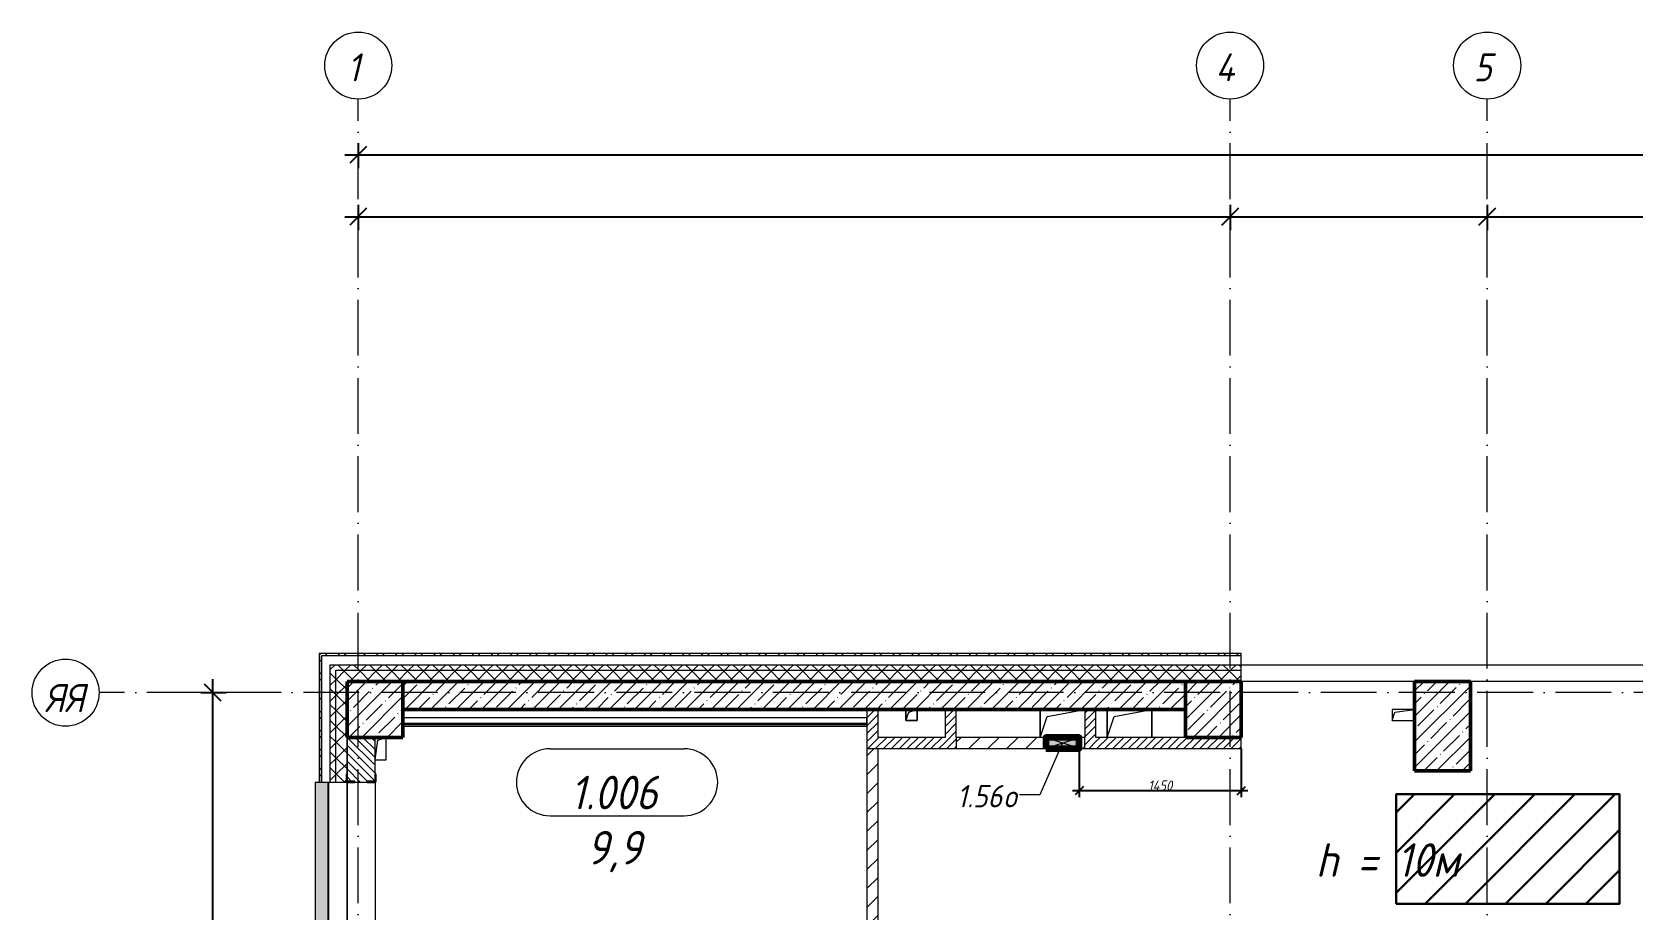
# Model space of a CAD drawing. Header units: millimetres. Extents: x -356862 to 418287, y 0 to 839748.
# Drawn here: x -181784 to -167461, y 542652 to 550509 of the extents above; entities that cross this region are included whole.
import ezdxf

# ---------------------------------------------------------------- set-up
doc = ezdxf.new("R2010")
doc.units = ezdxf.units.MM
doc.linetypes.add('50_200_ШТРИХ_1Т_ш5_п1_п1_', pattern=[700, 500, -100, 0, -100])
for name, color, linetype, lineweight in [('0) строит. леса', 20, 'Continuous', 30), ('9.7) Заделка 956 шт', 6, 'Continuous', 158), ('A-____-____-DIMS', 7, 'Continuous', 9), ('A-DETL-GENF-OTLN', 7, 'Continuous', 9), ('A-FLOR-____-OTLN', 7, 'Continuous', 9), ('A-GENM-____-MCUT', 7, 'Continuous', 25), ('A-GENM-____-OTLN', 7, 'Continuous', 9), ('A-GENM-____-OTLN-1', 7, 'Continuous', 25), ('A-GLAZ-____-IDEN', 7, 'Continuous', 9), ('A-GLAZ-____-OTLN', 7, 'Continuous', 9), ('A-WALL-____-MCUT', 7, 'Continuous', 13), ('A-WALL-____-MCUT-1', 7, 'Continuous', 9), ('A-WALL-____-MCUT-2', 7, 'Continuous', 50), ('A-WALL-____-OTLN', 7, 'Continuous', 9), ('A-WALL-____-PATT-1', 7, 'Continuous', 9), ('A-WALL-FNSH-MCUT-1', 7, 'Continuous', 9), ('S-COLS-____-MCUT', 7, 'Continuous', 50), ('S-COLS-____-OTLN', 7, 'Continuous', 9), ('S-GRID-____-IDEN', 7, 'Continuous', 9), ('S-GRID-____-OTLN-1', 7, '50_200_ШТРИХ_1Т_ш5_п1_п1_', 9)]:
    doc.layers.add(name, color=color, linetype=linetype, lineweight=lineweight)
doc.layers.add('A-AREA-IDEN-1', color=7, linetype='Continuous', lineweight=9, true_color=0x000000)
doc.layers.add('A-GLAZ-____-OTLN-1', color=7, linetype='Continuous', lineweight=9, true_color=0xc0c0c0)
doc.styles.add('ISOCPEUR_I', font='isocpeui.ttf', dxfattribs={"width": 0.9, "height": 2.5})
doc.styles.add('ISOCPEUR_I_11', font='isocpeui.ttf', dxfattribs={"width": 0.9, "height": 200})
doc.styles.add('ISOCPEUR_I_7', font='isocpeui.ttf', dxfattribs={"width": 0.9, "height": 90})
doc.styles.add('ISOCPEUR_I_9', font='isocpeui.ttf', dxfattribs={"width": 0.9, "height": 250})
doc.dimstyles.new('ISO-1_8_0_9К_СРЕДНИЙ_Кладочные_2', dxfattribs={"dimscale": 304.8, "dimtxt": 89.638306, "dimasz": 0.246063, "dimexe": 0.19685, "dimexo": 0, "dimgap": 0, "dimtad": 1, "dimdec": 3, "dimrnd": 0.001, "dimdsep": 46, "dimtxsty": 'ISOCPEUR_I_7', "dimblk1": 'OBLIQUE', "dimblk2": 'OBLIQUE', "dimsah": 1, "dimcen": 0.09, "dimdle": 0.19685, "dimazin": 0, "dimtfac": 1, "dimtdec": 4, "dimtix": 1, "dimtmove": 1, "dimatfit": 3, "dimfxl": 1, "dimtvp": 1, "dimtolj": 1, "dimtzin": 0, "dimarcsym": 2})
doc.dimstyles.new('ISO-2_5_0_9К_БОЛЬШОЙ_ОСИ', dxfattribs={"dimscale": 304.8, "dimtxt": 248.995294, "dimasz": 0.492126, "dimexe": 0.393701, "dimexo": 0, "dimgap": 0, "dimtad": 1, "dimdec": 0, "dimzin": 0, "dimdsep": 46, "dimtxsty": 'ISOCPEUR_I', "dimblk1": 'OBLIQUE', "dimblk2": 'OBLIQUE', "dimsah": 1, "dimcen": 0.09, "dimdle": 0.393701, "dimazin": 0, "dimtfac": 1, "dimtdec": 4, "dimtix": 1, "dimtmove": 0, "dimatfit": 3, "dimfxl": 1, "dimtvp": 1, "dimtolj": 1, "dimtzin": 0, "dimarcsym": 2})
doc.dimstyles.new('ISO-2_5_0_9К_БОЛЬШОЙ_ОСИ_2', dxfattribs={"dimscale": 304.8, "dimtxt": 248.995294, "dimasz": 0.492126, "dimexe": 0.393701, "dimexo": 0, "dimgap": 0, "dimtad": 1, "dimdec": 0, "dimzin": 0, "dimdsep": 46, "dimtxsty": 'ISOCPEUR_I_9', "dimblk1": 'OBLIQUE', "dimblk2": 'OBLIQUE', "dimsah": 1, "dimcen": 0.09, "dimdle": 0.393701, "dimazin": 0, "dimtfac": 1, "dimtdec": 4, "dimtix": 1, "dimtmove": 2, "dimatfit": 3, "dimfxl": 1, "dimtvp": 1, "dimtolj": 1, "dimtzin": 0, "dimarcsym": 2})
pattern_1 = [(45, (-176515.07, 459015.94), (-114.04925, 114.04925), []), (45, (-176401.02, 459015.94), (-114.04925, 114.04925), [201.612, -40.322, 3.353, -36.97])]
pattern_2 = [(45, (-176515.07, 459015.94), (-84.85281, 84.85281), [])]
pattern_3 = [(45, (-176515.07, 459015.94), (-85.53659, 85.53659), []), (45, (-176458.04, 459015.94), (-85.53659, 85.53659), [])]
pattern_4 = [(45, (-176515.067, 459015.94), (-35.35534, 35.35534), [])]
pattern_5 = [(45, (-176515.07, 459015.94), (-70.71068, 70.71068), []), (135, (-176515.07, 459015.94), (-70.71068, -70.71068), [])]

# ---------------------------------------------------------------- blocks, each defined once
blk = doc.blocks.new('BSC_Колонна _Прямоугольная - 500х500-V32-АР1_План отверстий 1 этажа в осях 1-64_Ю-ЯЯ')
at = {"layer": 'S-COLS-____-OTLN'}
h = blk.add_hatch(dxfattribs=at)
h.set_pattern_fill('FP_38', color=256, style=0, pattern_type=2)
h.set_pattern_definition([(45, (2200, -85431.04), (-114.04925, 114.04925), []), (45, (2314.05, -85431.04), (-114.04925, 114.04925), [201.613, -40.323, 3.353, -36.97])])
h.paths.add_polyline_path([(-250, -250), (250, -250), (250, 250), (-250, 250), (-250, 46)], flags=0)
at = {"layer": 'S-COLS-____-MCUT'}
for p, q in [((250, 250), (-250, 250)), ((-250, 250), (-250, -250)), ((250, -250), (250, 250)), ((-250, -250), (250, -250))]:
    blk.add_line(p, q, dxfattribs=at)
blk = doc.blocks.new('BSC_Колонна _Прямоугольная - 500х800-V113-АР1_План отверстий 1 этажа в осях 1-64_Ю-ЯЯ')
at = {"layer": 'S-COLS-____-OTLN'}
h = blk.add_hatch(dxfattribs=at)
h.set_pattern_fill('FP_124', color=256, style=0, pattern_type=2)
h.set_pattern_definition([(45, (-7350, -85281.04), (-114.04925, 114.04925), []), (45, (-7235.95, -85281.04), (-114.04925, 114.04925), [201.613, -40.323, 3.353, -36.97])])
h.paths.add_polyline_path([(-250, -400), (250, -400), (250, 400), (-250, 400)], flags=0)
at = {"layer": 'S-COLS-____-MCUT'}
for p, q in [((250, 400), (-250, 400)), ((-250, 400), (-250, -400)), ((250, -400), (250, 400)), ((-250, -400), (250, -400))]:
    blk.add_line(p, q, dxfattribs=at)
blk = doc.blocks.new('Фахверк_СКБ_Уголок - 250_2700-27497298-АР1_План отверстий 1 этажа в осях 1-64_Ю-ЯЯ')
at = {"layer": 'A-GENM-____-MCUT'}
for p, q in [((200, 181), (125, 181)), ((125, 181), (125, 106)), ((131, 106), (131, 175)), ((131, 175), (200, 175)), ((200, 175), (200, 181)), ((125, 106), (131, 106)), ((131, -6), (125, -6)), ((125, -6), (125, -81)), ((125, -81), (200, -81)), ((131, -75), (131, -6)), ((200, -75), (131, -75)), ((200, -81), (200, -75))]:
    blk.add_line(p, q, dxfattribs=at)
blk = doc.blocks.new('AR_Отверстие прямоугольное _в плите_ - AR_Отверстие прямоугольное _в плите_-30459858-АР1_План отверстий 1 этажа в осях 1-64_Ю-ЯЯ')
at = {"layer": 'A-GENM-____-OTLN'}
for p, q in [((-200, 125), (-200, -125)), ((-200, -125), (-137, 63)), ((-137, 63), (200, 125)), ((200, -125), (200, 125))]:
    blk.add_line(p, q, dxfattribs=at)
blk = doc.blocks.new('AR_Отверстие прямоугольное _в плите_ - AR_Отверстие прямоугольное _в плите_-30459868-АР1_План отверстий 1 этажа в осях 1-64_Ю-ЯЯ')
at = {"layer": 'A-GENM-____-OTLN'}
for p, q in [((-50, 50), (-50, -50)), ((-50, -50), (-25, 25)), ((-25, 25), (50, 50)), ((50, -50), (50, 50)), ((-50, -50), (50, -50))]:
    blk.add_line(p, q, dxfattribs=at)
blk = doc.blocks.new('AR_Отверстие прямоугольное _в плите_ - AR_Отверстие прямоугольное _в плите_-V207-АР1_План отверстий 1 этажа в осях 1-64_Ю-ЯЯ')
at = {"layer": 'A-GENM-____-OTLN'}
for p, q in [((-50, -100), (-25, 75)), ((-25, 75), (50, 100)), ((50, -100), (50, 100)), ((-50, -100), (50, -100))]:
    blk.add_line(p, q, dxfattribs=at)
blk = doc.blocks.new('AR_Отверстие прямоугольное _в плите_ - AR_Отверстие прямоугольное _в плите_-V218-АР1_План отверстий 1 этажа в осях 1-64_Ю-ЯЯ')
at = {"layer": 'A-GENM-____-OTLN'}
for p, q in [((100, 50), (-100, 50)), ((-100, 50), (-100, -50)), ((-100, -50), (-75, 25)), ((-75, 25), (100, 50)), ((-100, -50), (100, -50))]:
    blk.add_line(p, q, dxfattribs=at)
blk = doc.blocks.new('AR_Отверстие прямоугольное _в плите_ - AR_Отверстие прямоугольное _в плите_-V242-АР1_План отверстий 1 этажа в осях 1-64_Ю-ЯЯ')
at = {"layer": 'A-GENM-____-OTLN'}
for p, q in [((-200, 125), (-200, -125)), ((-200, -125), (-137, 63)), ((-137, 63), (200, 125))]:
    blk.add_line(p, q, dxfattribs=at)
blk = doc.blocks.new('Отлив_СКБ - Отлив витража_120_НВФ-31885689-АР1_План отверстий 1 этажа в осях 1-64_Ю-ЯЯ')
at = {"layer": 'A-GLAZ-____-OTLN-1'}
for points in [[(1800, 2), (1800, 120), (0, 120), (0, 2), (750, 2)], [(1800, 0), (1800, 2), (0, 2), (0, 0), (750, 0)]]:
    blk.add_hatch(color=256, dxfattribs=at).paths.add_polyline_path(points, flags=0)
at = {"layer": 'A-GLAZ-____-OTLN'}
for p, q in [((0, 83), (0, 120)), ((1800, 120), (0, 120)), ((0, 2), (1800, 2)), ((1800, 120), (1800, 83)), ((1800, 0), (0, 0))]:
    blk.add_line(p, q, dxfattribs=at)
blk = doc.blocks.new('AR_Отверстие прямоугольное _в стене__БезПР - AR_Отверстие прямоугольное _в стене__БезПР-36789733-АР1_План отверстий 1 этажа в осях 1-64_Ю-ЯЯ')
at = {"layer": 'A-GLAZ-____-OTLN'}
blk.add_hatch(color=256, dxfattribs=at).paths.add_polyline_path([(150, 50), (-150, 50), (-150, -50), (150, -50)], flags=0)
at = {"layer": 'A-DETL-GENF-OTLN'}
for p, q in [((-150, -50), (-150, 50)), ((-150, 50), (150, 50)), ((150, 50), (-150, -50)), ((-150, 50), (150, -50)), ((150, 50), (-150, 50)), ((-150, 50), (-150, -50)), ((150, 50), (150, -50)), ((150, -50), (150, 50)), ((150, -50), (-150, -50)), ((-150, -50), (150, -50))]:
    blk.add_line(p, q, dxfattribs=at)
blk = doc.blocks.new('Ось сетки - Круг_Ø6_00__ISO-2_5_0_9K_-25732049-АР1_План отверстий 1 этажа в осях 1-64_Ю-ЯЯ')
at = {"layer": 'S-GRID-____-IDEN'}
blk.add_circle((0, 0), 3, dxfattribs=at)
blk = doc.blocks.new('_Oblique')
at = {"color": 0, "linetype": 'ByBlock', "lineweight": -2}
blk.add_line((-0.5, -0.5), (0.5, 0.5), dxfattribs=at)
blk = doc.blocks.new('*D13423')
at = {"layer": 'A-____-____-DIMS', "color": 0, "lineweight": -2, "transparency": 16777216}
for p, q in [((-180166, 540927), (-180166, 544717)), ((-180273, 544597), (-180046, 544597)), ((-180273, 541047), (-180046, 541047))]:
    blk.add_line(p, q, dxfattribs=at)
at = {"layer": 'Defpoints', "color": 0, "transparency": 16777216}
for p in [(-180273, 544597), (-180166, 544597), (-180273, 541047)]:
    blk.add_point(p, dxfattribs=at)
at = {"layer": 'A-____-____-DIMS', "color": 0, "lineweight": -2, "transparency": 16777216, "xscale": 150, "yscale": 150, "zscale": 150}
for p, rotation in [((-180166, 544597), 90), ((-180166, 541047), 270)]:
    blk.add_blockref('_Oblique', p, dxfattribs=dict(at, rotation=rotation))
at = {"layer": 'A-____-____-DIMS', "color": 0, "transparency": 16777216, "insert": (-180168, 542822), "char_height": 2.5, "width": 758.48, "attachment_point": 5, "rotation": 90, "style": 'ISOCPEUR_I'}
blk.add_mtext('\\A1;3550', dxfattribs=at)
blk = doc.blocks.new('*D13424')
at = {"layer": 'A-____-____-DIMS', "color": 0, "lineweight": -2, "transparency": 16777216}
for p, q in [((-178865, 548962), (-178865, 548736)), ((-171065, 548962), (-171065, 548736)), ((-178985, 548856), (-170945, 548856))]:
    blk.add_line(p, q, dxfattribs=at)
at = {"layer": 'Defpoints', "color": 0, "transparency": 16777216}
for p in [(-178865, 548962), (-171065, 548962), (-171065, 548856)]:
    blk.add_point(p, dxfattribs=at)
at = {"layer": 'A-____-____-DIMS', "color": 0, "lineweight": -2, "transparency": 16777216, "xscale": 150, "yscale": 150, "zscale": 150, "rotation": 180}
blk.add_blockref('_Oblique', (-178865, 548856), dxfattribs=at)
at = {"layer": 'A-____-____-DIMS', "color": 0, "lineweight": -2, "transparency": 16777216, "xscale": 150, "yscale": 150, "zscale": 150}
blk.add_blockref('_Oblique', (-171065, 548856), dxfattribs=at)
at = {"layer": 'A-____-____-DIMS', "color": 0, "transparency": 16777216, "insert": (-174965, 548858), "char_height": 2.5, "width": 758.48, "attachment_point": 5, "style": 'ISOCPEUR_I'}
blk.add_mtext('\\A1;7800', dxfattribs=at)
blk = doc.blocks.new('*D13425')
at = {"layer": 'A-____-____-DIMS', "color": 0, "lineweight": -2, "transparency": 16777216}
for p, q in [((-171065, 548962), (-171065, 548736)), ((-168765, 548962), (-168765, 548736)), ((-171185, 548856), (-168645, 548856))]:
    blk.add_line(p, q, dxfattribs=at)
at = {"layer": 'Defpoints', "color": 0, "transparency": 16777216}
for p in [(-171065, 548962), (-168765, 548962), (-168765, 548856)]:
    blk.add_point(p, dxfattribs=at)
at = {"layer": 'A-____-____-DIMS', "color": 0, "lineweight": -2, "transparency": 16777216, "xscale": 150, "yscale": 150, "zscale": 150, "rotation": 180}
blk.add_blockref('_Oblique', (-171065, 548856), dxfattribs=at)
at = {"layer": 'A-____-____-DIMS', "color": 0, "lineweight": -2, "transparency": 16777216, "xscale": 150, "yscale": 150, "zscale": 150}
blk.add_blockref('_Oblique', (-168765, 548856), dxfattribs=at)
at = {"layer": 'A-____-____-DIMS', "color": 0, "transparency": 16777216, "insert": (-169915, 548858), "char_height": 2.5, "width": 758.48, "attachment_point": 5, "style": 'ISOCPEUR_I'}
blk.add_mtext('\\A1;2300', dxfattribs=at)
blk = doc.blocks.new('*D13426')
at = {"layer": 'A-____-____-DIMS', "color": 0, "lineweight": -2, "transparency": 16777216}
for p, q in [((-168765, 548962), (-168765, 548736)), ((-166865, 548962), (-166865, 548736)), ((-168885, 548856), (-166745, 548856))]:
    blk.add_line(p, q, dxfattribs=at)
at = {"layer": 'Defpoints', "color": 0, "transparency": 16777216}
for p in [(-168765, 548962), (-166865, 548962), (-166865, 548856)]:
    blk.add_point(p, dxfattribs=at)
at = {"layer": 'A-____-____-DIMS', "color": 0, "lineweight": -2, "transparency": 16777216, "xscale": 150, "yscale": 150, "zscale": 150, "rotation": 180}
blk.add_blockref('_Oblique', (-168765, 548856), dxfattribs=at)
at = {"layer": 'A-____-____-DIMS', "color": 0, "lineweight": -2, "transparency": 16777216, "xscale": 150, "yscale": 150, "zscale": 150}
blk.add_blockref('_Oblique', (-166865, 548856), dxfattribs=at)
at = {"layer": 'A-____-____-DIMS', "color": 0, "transparency": 16777216, "insert": (-167815, 548858), "char_height": 2.5, "width": 701.02, "attachment_point": 5, "style": 'ISOCPEUR_I'}
blk.add_mtext('\\A1;1900', dxfattribs=at)
blk = doc.blocks.new('*D13463')
at = {"layer": 'A-____-____-DIMS', "color": 0, "lineweight": -2, "transparency": 16777216}
for p, q in [((-178865, 549515), (-178865, 549289)), ((-75365, 549515), (-75365, 549289)), ((-178985, 549409), (-127632, 549409)), ((-75245, 549409), (-126753, 549409))]:
    blk.add_line(p, q, dxfattribs=at)
at = {"layer": 'Defpoints', "color": 0, "transparency": 16777216}
for p in [(-178865, 549515), (-75365, 549515), (-75365, 549409)]:
    blk.add_point(p, dxfattribs=at)
at = {"layer": 'A-____-____-DIMS', "color": 0, "lineweight": -2, "transparency": 16777216, "xscale": 150, "yscale": 150, "zscale": 150, "rotation": 180}
blk.add_blockref('_Oblique', (-178865, 549409), dxfattribs=at)
at = {"layer": 'A-____-____-DIMS', "color": 0, "lineweight": -2, "transparency": 16777216, "xscale": 150, "yscale": 150, "zscale": 150}
blk.add_blockref('_Oblique', (-75365, 549409), dxfattribs=at)
at = {"layer": 'A-____-____-DIMS', "color": 0, "transparency": 16777216, "insert": (-127732, 549735), "char_height": 250, "width": 1080.26, "attachment_point": 1, "line_spacing_factor": 1.149209, "style": 'ISOCPEUR_I_9'}
blk.add_mtext('\\A1;103500', dxfattribs=at)
blk = doc.blocks.new('*D13570')
at = {"layer": 'A-____-____-DIMS', "color": 0, "lineweight": -2, "transparency": 16777216}
for p, q in [((-172415, 544097), (-172415, 543661)), ((-170965, 544097), (-170965, 543661)), ((-172475, 543721), (-170905, 543721))]:
    blk.add_line(p, q, dxfattribs=at)
at = {"layer": 'Defpoints', "color": 0, "transparency": 16777216}
for p in [(-172415, 544097), (-170965, 544097), (-170965, 543721)]:
    blk.add_point(p, dxfattribs=at)
at = {"layer": 'A-____-____-DIMS', "color": 0, "lineweight": -2, "transparency": 16777216, "xscale": 75, "yscale": 75, "zscale": 75, "rotation": 180}
blk.add_blockref('_Oblique', (-172415, 543721), dxfattribs=at)
at = {"layer": 'A-____-____-DIMS', "color": 0, "lineweight": -2, "transparency": 16777216, "xscale": 75, "yscale": 75, "zscale": 75}
blk.add_blockref('_Oblique', (-170965, 543721), dxfattribs=at)
at = {"layer": 'A-____-____-DIMS', "color": 0, "transparency": 16777216, "insert": (-171690, 543766), "char_height": 90, "width": 521.28, "attachment_point": 5, "style": 'ISOCPEUR_I_7'}
blk.add_mtext('\\A1;1450', dxfattribs=at)
blk = doc.blocks.new('AAR_СКБ_Марка_помещения_1_5 ммп - Номер _ Площадь-27962135-АИ_План этажа_Стены_1')
at = {"layer": 'A-AREA-IDEN-1'}
for p, q in [((-2.987, 3), (3.013, 3)), ((-2.987, 0), (3.013, 0))]:
    blk.add_line(p, q, dxfattribs=at)
for centre, start, end in [((-2.987, 1.5), 90, 270), ((3.013, 1.5), 270, 90)]:
    blk.add_arc(centre, 1.5, start, end, dxfattribs=at)

msp = doc.modelspace()

# ---------------------------------------------------------------- hatches: boundary and pattern name
at = {"layer": '0) строит. леса'}
h = msp.add_hatch(dxfattribs=at)
h.set_pattern_fill('ANSI31', color=256, scale=80)
h.set_pattern_definition([(45, (-169139.54, 688726.05), (-179.60512, 179.60512), [])])
h.paths.add_polyline_path([(-169579.7731, 542707.5523), (-167579.7731, 542707.5523), (-167579.7731, 543687.5523), (-169579.7731, 543687.5523)])
at = {"layer": 'A-WALL-____-PATT-1'}
h = msp.add_hatch(dxfattribs=at)
h.set_pattern_fill('FP_3', color=256, style=0, pattern_type=2)
h.set_pattern_definition(pattern_3)
h.paths.add_polyline_path([(-179215.0675, 531796.983), (-179195.0675, 531796.983), (-179195.0675, 532996.983), (-179215.0675, 532996.983), (-179215.0675, 532384.65)], flags=0)
h.paths.add_polyline_path([(-179195.0675, 534796.983), (-179195.0675, 535996.983), (-179215.0675, 535996.983), (-179215.0675, 534796.983)], flags=0)
h.paths.add_polyline_path([(-179195.0675, 537796.983), (-179195.0675, 538996.983), (-179215.0675, 538996.983), (-179215.0675, 537796.983)], flags=0)
h.paths.add_polyline_path([(-179215.0675, 540796.983), (-179195.0675, 540796.983), (-179195.0675, 541996.983), (-179215.0675, 541996.983)], flags=0)
h.paths.add_polyline_path([(-179215.0675, 543796.983), (-179195.0675, 543796.983), (-179195.0675, 544946.983), (-179215.0675, 544946.983)], flags=0)
h = msp.add_hatch(dxfattribs=at)
h.set_pattern_fill('FP_3', color=256, style=0, pattern_type=2)
h.set_pattern_definition(pattern_3)
h.paths.add_polyline_path([(-153735.0675, 544926.983), (-152646.0675, 544926.983), (-152646.0675, 544946.983), (-153735.0675, 544946.983)], flags=0)
h.paths.add_polyline_path([(-155135.0675, 544926.983), (-155135.0675, 544946.983), (-156385.0675, 544946.983), (-156385.0675, 544926.983), (-155320.4682, 544926.983)], flags=0)
h.paths.add_polyline_path([(-157685.0675, 544926.983), (-157685.0675, 544946.983), (-167115.0675, 544946.983), (-167115.0675, 544926.983), (-158855.4695, 544926.983)], flags=0)
h.paths.add_polyline_path([(-170965.0675, 544926.983), (-170965.0675, 544946.983), (-179195.0675, 544946.983), (-179195.0675, 544926.983), (-171227.9742, 544926.983)], flags=0)
h = msp.add_hatch(dxfattribs=at)
h.set_pattern_fill('FP_1', color=256, style=0, pattern_type=2)
h.set_pattern_definition(pattern_5)
h.paths.add_polyline_path([(-179065.0675, 532046.983), (-179065.0675, 532996.983), (-179115.0675, 532996.983), (-179115.0675, 532046.983)], flags=0)
h.paths.add_polyline_path([(-179065.0675, 534796.983), (-179065.0675, 535996.983), (-179115.0675, 535996.983), (-179115.0675, 534796.983)], flags=0)
h.paths.add_polyline_path([(-179115.0675, 537796.983), (-179065.0675, 537796.983), (-179065.0675, 538996.983), (-179115.0675, 538996.983), (-179115.0675, 538842.5904)], flags=0)
h.paths.add_polyline_path([(-179065.0675, 540796.983), (-179065.0675, 541996.983), (-179115.0675, 541996.983), (-179115.0675, 540796.983)], flags=0)
h.paths.add_polyline_path([(-179115.0675, 543796.983), (-179065.0675, 543796.983), (-179065.0675, 544846.983), (-179115.0675, 544846.983), (-179115.0675, 544493.2883)], flags=0)
h = msp.add_hatch(dxfattribs=at)
h.set_pattern_fill('FP_1', color=256, style=0, pattern_type=2)
h.set_pattern_definition(pattern_5)
h.paths.add_polyline_path([(-146715.0675, 544796.983), (-146715.0675, 544846.983), (-147865.0675, 544846.983), (-147865.0675, 544796.983)], flags=0)
h.paths.add_polyline_path([(-144112.0675, 544796.983), (-144112.0675, 544846.983), (-144915.0675, 544846.983), (-144915.0675, 544796.983), (-144715.4642, 544796.983)], flags=0)
h.paths.add_polyline_path([(-149665.0675, 544796.983), (-149665.0675, 544846.983), (-150735.0675, 544846.983), (-150735.0675, 544796.983)], flags=0)
h.paths.add_polyline_path([(-157685.0675, 544796.983), (-157685.0675, 544846.983), (-167115.0675, 544846.983), (-167115.0675, 544796.983), (-158855.4695, 544796.983)], flags=0)
h.paths.add_polyline_path([(-153552.9675, 544796.983), (-152535.0675, 544796.983), (-152535.0675, 544846.983), (-153735.0675, 544846.983), (-153735.0675, 544796.983)], flags=0)
h.paths.add_polyline_path([(-155135.0675, 544796.983), (-155135.0675, 544846.983), (-156385.0675, 544846.983), (-156385.0675, 544796.983), (-155320.4682, 544796.983)], flags=0)
h.paths.add_polyline_path([(-170965.0675, 544796.983), (-170965.0675, 544846.983), (-179065.0675, 544846.983), (-179065.0675, 544796.983), (-171227.9742, 544796.983)], flags=0)
h = msp.add_hatch(dxfattribs=at)
h.set_pattern_fill('FP_1', color=256, style=0, pattern_type=2)
h.set_pattern_definition(pattern_5)
h.paths.add_polyline_path([(-178965.0675, 532046.983), (-178965.0675, 532921.983), (-178971.0675, 532921.983), (-178971.0675, 532996.983), (-179065.0675, 532996.983), (-179065.0675, 532046.983)], flags=0)
h.paths.add_polyline_path([(-178971.0675, 534796.983), (-178971.0675, 534871.983), (-178965.0675, 534871.983), (-178965.0675, 535921.983), (-178971.0675, 535921.983), (-178971.0675, 535996.983), (-179065.0675, 535996.983), (-179065.0675, 534796.983)], flags=0)
h.paths.add_polyline_path([(-179065.0675, 537796.983), (-178971.0675, 537796.983), (-178971.0675, 537871.983), (-178965.0675, 537871.983), (-178965.0675, 538921.983), (-178971.0675, 538921.983), (-178971.0675, 538996.983), (-179065.0675, 538996.983), (-179065.0675, 537802.983)], flags=0)
h.paths.add_polyline_path([(-178965.0675, 540796.983), (-178965.0675, 541921.983), (-178971.0675, 541921.983), (-178971.0675, 541996.983), (-179065.0675, 541996.983), (-179065.0675, 540796.983)], flags=0)
h.paths.add_polyline_path([(-178971.0675, 543796.983), (-178971.0675, 543871.983), (-178965.0675, 543871.983), (-178965.0675, 544796.983), (-179065.0675, 544796.983), (-179065.0675, 543796.983)], flags=0)
h = msp.add_hatch(dxfattribs=at)
h.set_pattern_fill('FP_1', color=256, style=0, pattern_type=2)
h.set_pattern_definition(pattern_5)
h.paths.add_polyline_path([(-144115.0675, 544696.983), (-144112.0675, 544696.983), (-144112.0675, 544796.983), (-144915.0675, 544796.983), (-144915.0675, 544702.983), (-144840.0675, 544702.983), (-144840.0675, 544696.983), (-144715.4642, 544696.983)], flags=0)
h.paths.add_polyline_path([(-147265.0675, 544696.983), (-146790.0675, 544696.983), (-146790.0675, 544702.983), (-146715.0675, 544702.983), (-146715.0675, 544796.983), (-147865.0675, 544796.983), (-147865.0675, 544696.983)], flags=0)
h.paths.add_polyline_path([(-149740.0675, 544696.983), (-149740.0675, 544702.983), (-149665.0675, 544702.983), (-149665.0675, 544796.983), (-150735.0675, 544796.983), (-150735.0675, 544702.983), (-150660.0675, 544702.983), (-150660.0675, 544696.983)], flags=0)
h.paths.add_polyline_path([(-153660.0675, 544696.983), (-152610.0675, 544696.983), (-152610.0675, 544702.983), (-152535.0675, 544702.983), (-152535.0675, 544796.983), (-153735.0675, 544796.983), (-153735.0675, 544702.983), (-153660.0675, 544702.983)], flags=0)
h.paths.add_polyline_path([(-156310.0675, 544696.983), (-155135.0675, 544696.983), (-155135.0675, 544796.983), (-156385.0675, 544796.983), (-156385.0675, 544702.983), (-156310.0675, 544702.983)], flags=0)
h.paths.add_polyline_path([(-157760.0675, 544696.983), (-157760.0675, 544702.983), (-157685.0675, 544702.983), (-157685.0675, 544796.983), (-167115.0675, 544796.983), (-167115.0675, 544696.983), (-158315.0675, 544696.983)], flags=0)
h.paths.add_polyline_path([(-170965.0675, 544696.983), (-170965.0675, 544796.983), (-178965.0675, 544796.983), (-178965.0675, 544696.983), (-171227.9742, 544696.983)], flags=0)
h = msp.add_hatch(dxfattribs=at)
h.set_pattern_fill('FP_13', color=256, style=0, pattern_type=2)
h.set_pattern_definition(pattern_1)
h.paths.add_polyline_path([(-171465.0675, 544446.983), (-171465.0675, 544696.983), (-178465.0675, 544696.983), (-178465.0675, 544446.983), (-172995.4749, 544446.983)], flags=0)
h = msp.add_hatch(dxfattribs=at)
h.set_pattern_fill('FP_5', color=256, style=0, pattern_type=2)
h.set_pattern_definition(pattern_4)
h.paths.add_polyline_path([(-174215.0675, 544196.983), (-174215.0675, 544446.983), (-174315.0675, 544446.983), (-174315.0675, 544196.983)], flags=0)
h = msp.add_hatch(dxfattribs=at)
h.set_pattern_fill('FP_5', color=256, style=0, pattern_type=2)
h.set_pattern_definition(pattern_4)
h.paths.add_polyline_path([(-173515.0675, 544096.983), (-173515.0675, 544446.983), (-173615.0675, 544446.983), (-173615.0675, 544096.983)], flags=0)
h = msp.add_hatch(dxfattribs=at)
h.set_pattern_fill('FP_5', color=256, style=0, pattern_type=2)
h.set_pattern_definition(pattern_4)
h.paths.add_polyline_path([(-172265.0675, 544096.983), (-172265.0675, 544446.983), (-172365.0675, 544446.983), (-172365.0675, 544096.983)], flags=0)
h = msp.add_hatch(dxfattribs=at)
h.set_pattern_fill('FP_6', color=256, style=0, pattern_type=2)
h.set_pattern_definition([(135, (-176515.067, 459015.94), (-35.35534, -35.35534), [])])
h.paths.add_polyline_path([(-178715.1915, 541296.983), (-178715.0675, 541296.983), (-178715.0675, 541990.983), (-178784.0675, 541990.983), (-178784.0675, 541996.983), (-178896.0675, 541996.983), (-178896.0675, 541990.983), (-178965.0675, 541990.983), (-178965.0675, 541296.983)], flags=0)
h.paths.add_polyline_path([(-178784.0675, 543796.983), (-178784.0675, 543802.983), (-178715.0675, 543802.983), (-178715.0675, 544196.983), (-178965.0675, 544196.983), (-178965.0675, 543802.983), (-178896.0675, 543802.983), (-178896.0675, 543796.983)], flags=0)
h = msp.add_hatch(dxfattribs=at)
h.set_pattern_fill('FP_5', color=256, style=0, pattern_type=2)
h.set_pattern_definition(pattern_4)
h.paths.add_polyline_path([(-173615.0675, 544096.983), (-173615.0675, 544196.983), (-174315.0675, 544196.983), (-174315.0675, 544096.983)], flags=0)
h = msp.add_hatch(dxfattribs=at)
h.set_pattern_fill('FP_4', color=256, style=0, pattern_type=2)
h.set_pattern_definition(pattern_2)
h.paths.add_polyline_path([(-172995.4749, 544096.983), (-172715.0675, 544096.983), (-172715.0675, 544196.983), (-173515.0675, 544196.983), (-173515.0675, 544096.983)], flags=0)
h.paths.add_polyline_path([(-172365.0675, 544096.983), (-172365.0675, 544196.983), (-172415.0675, 544196.983), (-172415.0675, 544096.983)], flags=0)
h = msp.add_hatch(dxfattribs=at)
h.set_pattern_fill('FP_5', color=256, style=0, pattern_type=2)
h.set_pattern_definition(pattern_4)
h.paths.add_polyline_path([(-170965.0675, 544096.983), (-170965.0675, 544196.983), (-172265.0675, 544196.983), (-172265.0675, 544096.983), (-171227.9742, 544096.983)], flags=0)
h = msp.add_hatch(dxfattribs=at)
h.set_pattern_fill('FP_4', color=256, style=0, pattern_type=2)
h.set_pattern_definition(pattern_2)
h.paths.add_polyline_path([(-174315.0675, 539146.983), (-174215.0675, 539146.983), (-174215.0675, 539350.983), (-174222.6675, 539350.983), (-174222.6675, 539392.483), (-174307.4675, 539392.483), (-174307.4675, 539350.983), (-174315.0675, 539350.983)], flags=0)
h.paths.add_polyline_path([(-174307.4675, 540551.483), (-174222.6675, 540551.483), (-174222.6675, 540592.983), (-174215.0675, 540592.983), (-174215.0675, 541100.983), (-174222.6675, 541100.983), (-174222.6675, 541142.483), (-174307.4675, 541142.483), (-174307.4675, 541100.983), (-174315.0675, 541100.983), (-174315.0675, 540592.983), (-174307.4675, 540592.983)], flags=0)
h.paths.add_polyline_path([(-174312.0675, 542299.983), (-174218.0675, 542299.983), (-174217.8452, 542346.983), (-174215.0675, 542346.983), (-174215.0675, 544096.983), (-174315.0675, 544096.983), (-174315.0675, 542346.983), (-174312.0675, 542346.983)], flags=0)
at = {"layer": 'S-COLS-____-OTLN'}
h = msp.add_hatch(dxfattribs=at)
h.set_pattern_fill('FP_13', color=256, style=0, pattern_type=2)
h.set_pattern_definition(pattern_1)
h.paths.add_polyline_path([(-170965.0675, 544196.983), (-170965.0675, 544696.983), (-171465.0675, 544696.983), (-171465.0675, 544196.983), (-171227.9742, 544196.983)], flags=0)

# ---------------------------------------------------------------- linework, layer by layer
at = {"layer": '0) строит. леса'}
msp.add_lwpolyline([(-169579.7731, 542707.5523), (-167579.7731, 542707.5523), (-167579.7731, 543687.5523), (-169579.7731, 543687.5523)], close=True, dxfattribs=at)
at = {"layer": '9.7) Заделка 956 шт'}
msp.add_lwpolyline([(-172715.0675, 544096.983), (-172415.0675, 544096.983), (-172415.0675, 544196.983), (-172715.0675, 544196.983)], close=True, dxfattribs=at)
at = {"layer": 'A-FLOR-____-OTLN'}
for p, q in [((-173965.0675, 544346.983), (-173965.0675, 544446.983)), ((-173865.0675, 544446.983), (-173865.0675, 544346.983)), ((-172765.0675, 544196.983), (-172765.0675, 544446.983)), ((-172165.0675, 544196.983), (-172165.0675, 544446.983)), ((-171765.0675, 544446.983), (-171765.0675, 544196.983)), ((-173865.0675, 544346.983), (-173965.0675, 544346.983))]:
    msp.add_line(p, q, dxfattribs=at)
at = {"layer": 'A-GLAZ-____-IDEN'}
for p, q in [((-172565.0675, 544146.983), (-172767.3752, 543682.9893)), ((-172767.3752, 543682.9893), (-172949.2353, 543682.9893))]:
    msp.add_line(p, q, dxfattribs=at)
at = {"layer": 'A-WALL-____-MCUT'}
for p, q in [((-179195.0675, 544926.983), (-179195.0675, 543796.983)), ((-179195.0675, 543796.983), (-179195.0675, 544926.983)), ((-170965.0675, 544926.983), (-179195.0675, 544926.983)), ((-170965.0675, 544696.983), (-170965.0675, 544926.983)), ((-171465.0675, 544696.983), (-170965.0675, 544696.983)), ((-174315.0675, 544371.983), (-178465.0675, 544371.983)), ((-174315.0675, 544321.983), (-178465.0675, 544321.983)), ((-174315.0675, 544321.983), (-174315.0675, 544371.983)), ((-178715.0675, 543871.983), (-178715.0675, 544196.983)), ((-179195.0675, 543796.983), (-178971.0675, 543796.983)), ((-178896.0675, 543796.983), (-178784.0675, 543796.983))]:
    msp.add_line(p, q, dxfattribs=at)
at = {"layer": 'A-WALL-____-MCUT-1'}
for p, q in [((-179115.0675, 543796.983), (-179115.0675, 544846.983)), ((-179115.0675, 544846.983), (-170965.0675, 544846.983)), ((-179065.0675, 543796.983), (-179065.0675, 544796.983)), ((-179065.0675, 544796.983), (-170965.0675, 544796.983)), ((-174315.0675, 544309.483), (-178465.0675, 544309.483)), ((-178965.0675, 544196.983), (-178965.0675, 543871.983)), ((-178965.0675, 543871.983), (-178965.0675, 544196.983)), ((-173515.0675, 544196.983), (-173515.0675, 544096.983)), ((-172365.0675, 544096.983), (-172365.0675, 544196.983))]:
    msp.add_line(p, q, dxfattribs=at)
at = {"layer": 'A-WALL-____-MCUT-2'}
for p, q in [((-171465.0675, 544696.983), (-178465.0675, 544696.983)), ((-171465.0675, 544446.983), (-171465.0675, 544696.983)), ((-178465.0675, 544446.983), (-171465.0675, 544446.983))]:
    msp.add_line(p, q, dxfattribs=at)
at = {"layer": 'A-WALL-____-OTLN'}
for p, q in [((-170965.0675, 544846.983), (-167115.0675, 544846.983)), ((-169415.0675, 544696.983), (-170965.0675, 544696.983)), ((-167115.0675, 544696.983), (-168915.0675, 544696.983)), ((-178965.0675, 541996.983), (-178965.0675, 543796.983)), ((-178965.0675, 543796.983), (-178965.0675, 541996.983)), ((-178715.0675, 543796.983), (-178715.0675, 541996.983))]:
    msp.add_line(p, q, dxfattribs=at)
at = {"layer": 'A-WALL-FNSH-MCUT-1'}
for p, q in [((-170965.0675, 544946.983), (-179215.0675, 544946.983)), ((-179215.0675, 544946.983), (-179215.0675, 543796.983)), ((-170965.0675, 544926.983), (-170965.0675, 544946.983)), ((-174315.0675, 544446.983), (-174315.0675, 542346.983)), ((-174215.0675, 544446.983), (-174315.0675, 544446.983)), ((-174215.0675, 544196.983), (-174215.0675, 544446.983)), ((-173515.0675, 544446.983), (-173615.0675, 544446.983)), ((-173615.0675, 544446.983), (-173615.0675, 544196.983)), ((-173515.0675, 544196.983), (-173515.0675, 544446.983)), ((-172365.0675, 544446.983), (-172365.0675, 544196.983)), ((-172265.0675, 544196.983), (-172265.0675, 544446.983)), ((-178465.0675, 544296.983), (-174315.0675, 544296.983)), ((-173615.0675, 544196.983), (-174215.0675, 544196.983)), ((-172715.0675, 544196.983), (-173515.0675, 544196.983)), ((-172365.0675, 544196.983), (-172415.0675, 544196.983)), ((-170965.0675, 544196.983), (-172265.0675, 544196.983)), ((-170965.0675, 544096.983), (-170965.0675, 544196.983)), ((-174315.0675, 544096.983), (-172715.0675, 544096.983)), ((-174215.0675, 542346.983), (-174215.0675, 544096.983)), ((-172415.0675, 544096.983), (-170965.0675, 544096.983)), ((-179215.0675, 543796.983), (-179195.0675, 543796.983))]:
    msp.add_line(p, q, dxfattribs=at)
at = {"layer": 'S-COLS-____-MCUT'}
for p, q in [((-170965.0675, 544696.983), (-171465.0675, 544696.983)), ((-171465.0675, 544696.983), (-171465.0675, 544196.983)), ((-170965.0675, 544196.983), (-170965.0675, 544696.983)), ((-171465.0675, 544196.983), (-170965.0675, 544196.983))]:
    msp.add_line(p, q, dxfattribs=at)
at = {"layer": 'S-GRID-____-OTLN-1'}
for p, q in [((-178865.0675, 511907.5288), (-178865.0675, 549908.7924)), ((-171065.0675, 511907.5288), (-171065.0675, 549908.7924)), ((-168765.0675, 511907.5288), (-168765.0675, 549908.7924)), ((-72440.6609, 544596.983), (-181183.8377, 544596.983))]:
    msp.add_line(p, q, dxfattribs=at)

# ---------------------------------------------------------------- block references
at = {"layer": 'A-AREA-IDEN-1', "xscale": 199.9999999999999, "yscale": 199.9999999999999, "zscale": 199.9999999999999}
msp.add_blockref('AAR_СКБ_Марка_помещения_1_5 ммп - Номер _ Площадь-27962135-АИ_План этажа_Стены_1', (-176552.0836, 543495.1799), dxfattribs=at)
at = {"layer": 'A-GENM-____-OTLN'}
for name, p in [('AR_Отверстие прямоугольное _в плите_ - AR_Отверстие прямоугольное _в плите_-30459868-АР1_План отверстий 1 этажа в осях 1-64_Ю-ЯЯ', (-173915.0675, 544396.983)), ('AR_Отверстие прямоугольное _в плите_ - AR_Отверстие прямоугольное _в плите_-V242-АР1_План отверстий 1 этажа в осях 1-64_Ю-ЯЯ', (-172565.0675, 544321.983)), ('AR_Отверстие прямоугольное _в плите_ - AR_Отверстие прямоугольное _в плите_-30459858-АР1_План отверстий 1 этажа в осях 1-64_Ю-ЯЯ', (-171965.0675, 544321.983)), ('AR_Отверстие прямоугольное _в плите_ - AR_Отверстие прямоугольное _в плите_-V218-АР1_План отверстий 1 этажа в осях 1-64_Ю-ЯЯ', (-169515.0675, 544396.983)), ('AR_Отверстие прямоугольное _в плите_ - AR_Отверстие прямоугольное _в плите_-V207-АР1_План отверстий 1 этажа в осях 1-64_Ю-ЯЯ', (-178665.0675, 544096.983))]:
    msp.add_blockref(name, p, dxfattribs=at)
at = {"layer": 'A-GENM-____-OTLN-1', "rotation": 89.99999999999991}
msp.add_blockref('Фахверк_СКБ_Уголок - 250_2700-27497298-АР1_План отверстий 1 этажа в осях 1-64_Ю-ЯЯ', (-178790.0675, 543671.983), dxfattribs=at)
at = {"layer": 'A-GLAZ-____-OTLN'}
for name, p, rotation in [('AR_Отверстие прямоугольное _в стене__БезПР - AR_Отверстие прямоугольное _в стене__БезПР-36789733-АР1_План отверстий 1 этажа в осях 1-64_Ю-ЯЯ', (-172565.0675, 544146.983), 180), ('Отлив_СКБ - Отлив витража_120_НВФ-31885689-АР1_План отверстий 1 этажа в осях 1-64_Ю-ЯЯ', (-179132.0675, 541996.983), 90)]:
    msp.add_blockref(name, p, dxfattribs=dict(at, rotation=rotation))
at = {"layer": 'S-COLS-____-OTLN'}
for name, p in [('BSC_Колонна _Прямоугольная - 500х500-V32-АР1_План отверстий 1 этажа в осях 1-64_Ю-ЯЯ', (-178715.0675, 544446.983)), ('BSC_Колонна _Прямоугольная - 500х800-V113-АР1_План отверстий 1 этажа в осях 1-64_Ю-ЯЯ', (-169165.0675, 544296.983))]:
    msp.add_blockref(name, p, dxfattribs=at)
at = {"layer": 'S-GRID-____-IDEN', "xscale": 99.99999999999993, "yscale": 99.99999999999993, "zscale": 99.99999999999993}
for p in [(-178865.0675, 550208.7924), (-171065.0675, 550208.7924), (-168765.0675, 550208.7924)]:
    msp.add_blockref('Ось сетки - Круг_Ø6_00__ISO-2_5_0_9K_-25732049-АР1_План отверстий 1 этажа в осях 1-64_Ю-ЯЯ', p, dxfattribs=at)
at = {"layer": 'S-GRID-____-IDEN', "xscale": 99.99999999999993, "yscale": 99.99999999999993, "zscale": 99.99999999999993, "rotation": 89.9999999999998}
msp.add_blockref('Ось сетки - Круг_Ø6_00__ISO-2_5_0_9K_-25732049-АР1_План отверстий 1 этажа в осях 1-64_Ю-ЯЯ', (-181483.8377, 544596.983), dxfattribs=at)

# ---------------------------------------------------------------- texts
at = {"color": 1, "insert": (-169656.2059, 542949.3642), "char_height": 300, "width": 2817.723091, "attachment_point": 8, "line_spacing_factor": 1.139951, "style": 'ISOCPEUR_I'}
msp.add_mtext('\\pxqc,t8.46667,16.93333,25.4,33.86667,42.33333,50.8,59.26667,67.73333,76.2,84.66667,93.13333,101.6,110.06667,118.53333,127,135.46667,143.93333,152.4,160.86667,169.33333,177.8,186.26667,194.73333,203.2,211.66667,220.13333,228.6,237.06667,245.53333,254,262.46667,270.93333;h = 10м', dxfattribs=at)
at = {"layer": 'A-AREA-IDEN-1', "char_height": 300, "attachment_point": 8, "line_spacing_factor": 1.139951, "style": 'ISOCPEUR_I'}
for s, insert, width in [('\\pxqc,t8.46667,16.93333,25.4,33.86667,42.33333,50.8,59.26667,67.73333,76.2,84.66667,93.13333,101.6,110.06667,118.53333,127,135.46667,143.93333,152.4,160.86667,169.33333,177.8,186.26667,194.73333,203.2,211.66667,220.13333,228.6,237.06667,245.53333,254,262.46667,270.93333;{1.006}', (-176577.5126, 543553.5098), 900), ('\\pxqc,t8.46667,16.93333,25.4,33.86667,42.33333,50.8,59.26667,67.73333,76.2,84.66667,93.13333,101.6,110.06667,118.53333,127,135.46667,143.93333,152.4,160.86667,169.33333,177.8,186.26667,194.73333,203.2,211.66667,220.13333,228.6,237.06667,245.53333,254,262.46667,270.93333;{9,9}', (-176576.5126, 542989.5618), 542)]:
    msp.add_mtext(s, dxfattribs=dict(at, insert=insert, width=width))
at = {"layer": 'A-GLAZ-____-IDEN', "char_height": 200, "attachment_point": 1, "style": 'ISOCPEUR_I_11'}
for s, insert, width in [('1.56', (-173508.6869, 543770.6039), 505.063125), ('\\fISOCPEUR|b0|i1|c204|p34|;\\W.9;о', (-173091.9682, 543770.6039), 158.734125)]:
    msp.add_mtext(s, dxfattribs=dict(at, insert=insert, width=width))
at = {"layer": 'S-GRID-____-IDEN', "char_height": 250, "attachment_point": 1, "style": 'ISOCPEUR_I_9'}
for s, insert, width in [('\\fISOCPEUR|b0|i1|c204|p34|;\\W.9;1', (-178962.8958, 550317.567), 144.30375), ('\\fISOCPEUR|b0|i1|c204|p34|;\\W.9;4', (-171195.7458, 550317.567), 223.670812), ('\\fISOCPEUR|b0|i1|c204|p34|;\\W.9;5', (-168886.7458, 550317.567), 202.02525), ('ЯЯ', (-181668.9081, 544673.0588), 447.341625)]:
    msp.add_mtext(s, dxfattribs=dict(at, insert=insert, width=width))

# ---------------------------------------------------------------- dimensions: what is measured, and where the dimension line sits
at = {"layer": 'A-____-____-DIMS'}
dim = msp.add_linear_dim(base=(-75365.0675, 549408.6096), p1=(-178865.0675, 549514.6756), p2=(-75365.0675, 549514.6756), dimstyle='ISO-2_5_0_9К_БОЛЬШОЙ_ОСИ_2', override={"dimpost": '<>', "dimfxl": 103500}, dxfattribs=at)
dim.commit()
dim.dimension.update_dxf_attribs({"geometry": '*D13463', "text_midpoint": (-127192.2172, 549568.5568), "dimtype": 160})
for base, p1, p2, dimstyle, override, picture, middle in [((-171065.0675, 548856.3903), (-178865.0675, 548962.4563), (-171065.0675, 548962.4563), 'ISO-2_5_0_9К_БОЛЬШОЙ_ОСИ', {"dimpost": '<>', "dimfxl": 7800}, '*D13424', (-174965.0675, 548857.6564)), ((-168765.0675, 548856.3903), (-171065.0675, 548962.4563), (-168765.0675, 548962.4563), 'ISO-2_5_0_9К_БОЛЬШОЙ_ОСИ', {"dimpost": '<>', "dimfxl": 2300}, '*D13425', (-169915.0675, 548857.6403)), ((-166865.0675, 548856.3903), (-168765.0675, 548962.4563), (-166865.0675, 548962.4563), 'ISO-2_5_0_9К_БОЛЬШОЙ_ОСИ', {"dimpost": '<>', "dimfxl": 1900}, '*D13426', (-167815.0675, 548857.6403)), ((-170965.0675, 543720.7936), (-172415.0675, 544096.983), (-170965.0675, 544096.983), 'ISO-1_8_0_9К_СРЕДНИЙ_Кладочные_2', {"dimpost": '<>', "dimfxl": 1450}, '*D13570', (-171690.0675, 543765.7936))]:
    dim = msp.add_linear_dim(base=base, p1=p1, p2=p2, dimstyle=dimstyle, override=override, dxfattribs=at)
    dim.commit()
    dim.dimension.update_dxf_attribs({"geometry": picture, "text_midpoint": middle})
dim = msp.add_linear_dim(base=(-180166.4631, 544596.983), p1=(-180272.5291, 541046.983), p2=(-180272.5291, 544596.983), angle=90, dimstyle='ISO-2_5_0_9К_БОЛЬШОЙ_ОСИ', override={"dimpost": '<>', "dimfxl": 3550}, dxfattribs=at)
dim.commit()
dim.dimension.update_dxf_attribs({"geometry": '*D13423', "text_midpoint": (-180167.7131, 542821.983)})

doc.saveas('drawing.dxf')
